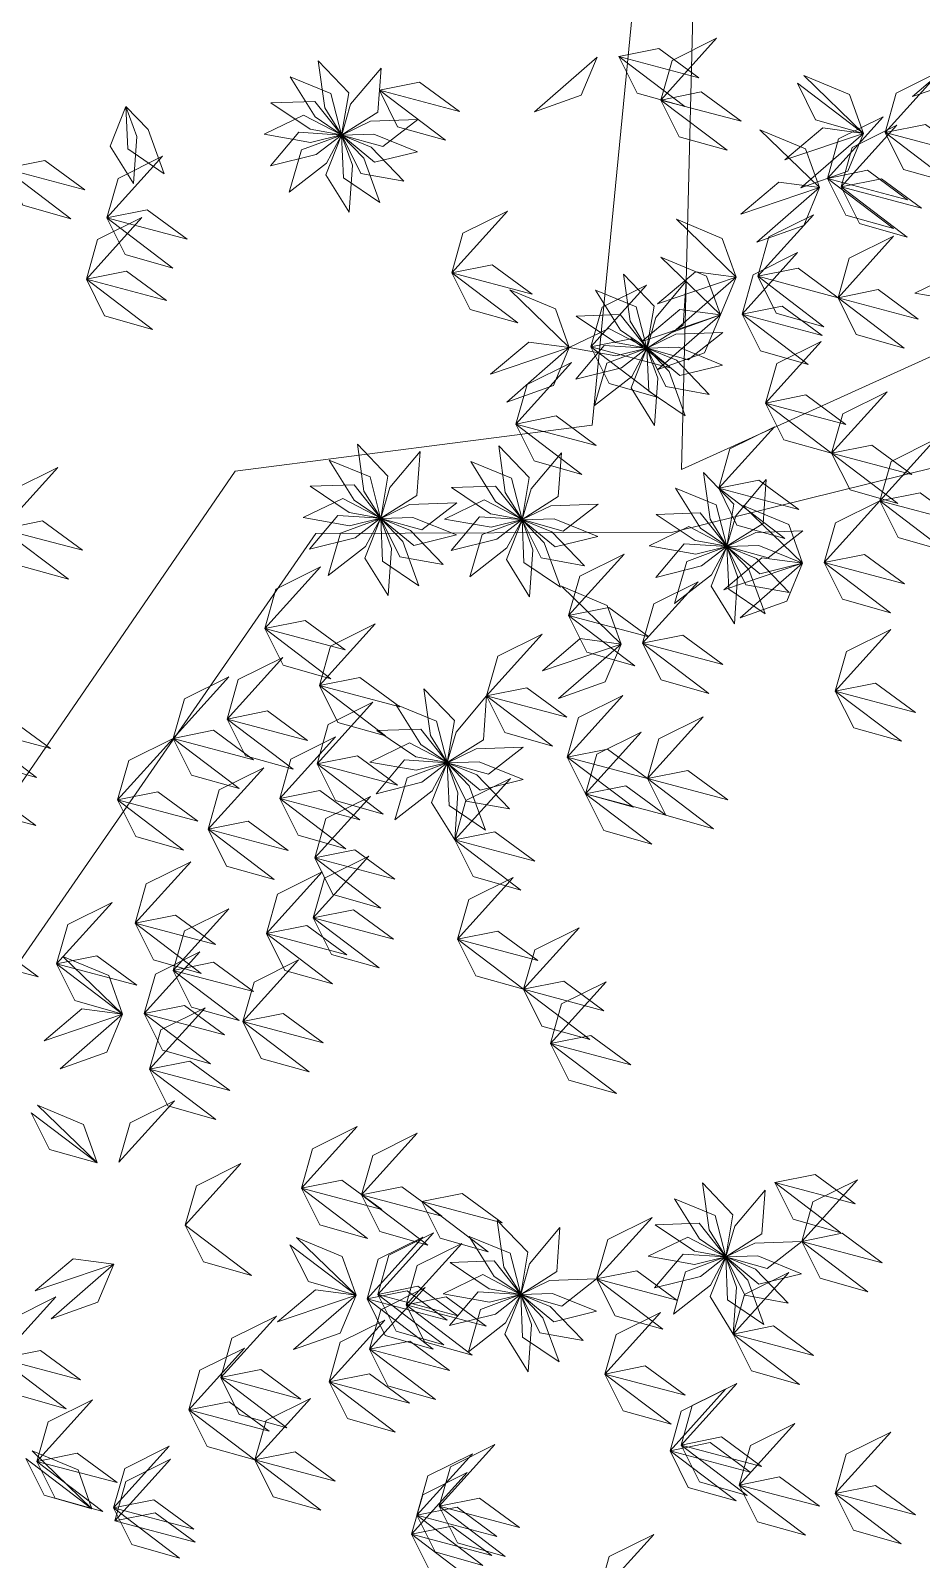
# Model space of a CAD drawing. Header units: inches. Extents: x -173 to 14008, y -3334 to 10368.
# Drawn here: x 6664.4 to 6728.7, y 8053.2 to 8163.6 of the extents above; entities that cross this region are included whole.
import ezdxf

# ---------------------------------------------------------------- set-up
doc = ezdxf.new("R2010")
doc.units = ezdxf.units.IN
doc.header["$MEASUREMENT"] = 0
doc.layers.add('ARREDAMENTO', color=8, linetype='Continuous', lineweight=18)

msp = doc.modelspace()

# ---------------------------------------------------------------- linework, layer by layer
at = {"layer": 'ARREDAMENTO', "linetype": 'Continuous', "lineweight": 0}
for points in [[(6709.29, 8179.62), (6704.95, 8135.12), (6679.17, 8131.79), (6650.32, 8089.77), (6642.01, 8069.75), (6640.76, 8060.72), (6636.25, 8058.13), (6631.74, 8058.75), (6624.63, 8063.88), (6596.79, 8092.15), (6582.53, 8112.08), (6574.04, 8140.42), (6577.19, 8159.77), (6586.09, 8193.98)], [(6730.08, 8140.37), (6711.41, 8131.92), (6712.53, 8176.41)], [(6749.89, 8017.94), (6689.24, 8028.67), (6649.84, 8046.57), (6656.78, 8086.57), (6684.99, 8127.3), (6710.78, 8127.4), (6734.62, 8133.3)]]:
    msp.add_lwpolyline(points, dxfattribs=at)
at = {"layer": 'ARREDAMENTO', "lineweight": 0}
for points in [[(6709.92, 8158.62), (6710.73, 8161.48), (6713.94, 8163.08), (6709.92, 8158.62)], [(6706.88, 8161.77), (6709.78, 8162.35), (6712.67, 8160.22), (6706.88, 8161.77)], [(6685.16, 8161.44), (6685.64, 8158.06), (6686.85, 8156.1), (6687.37, 8159.14), (6685.16, 8161.44)], [(6689.7, 8160.92), (6687.5, 8158.31), (6686.86, 8156.1), (6689.47, 8157.75), (6689.7, 8160.92)], [(6705.31, 8161.71), (6704.17, 8158.98), (6700.79, 8157.77), (6705.31, 8161.71)], [(6706.88, 8161.77), (6708.2, 8159.11), (6711.65, 8158.14), (6706.88, 8161.77)], [(6733.79, 8160.81), (6730.85, 8161.2), (6728.11, 8158.88), (6733.79, 8160.81)], [(6683.14, 8160.29), (6684.94, 8157.4), (6686.85, 8156.1), (6686.08, 8159.09), (6683.14, 8160.29)], [(6689.58, 8159.34), (6692.49, 8159.92), (6695.38, 8157.8), (6689.58, 8159.34)], [(6719.78, 8159.84), (6721.1, 8157.19), (6724.56, 8156.21), (6719.78, 8159.84)], [(6724.56, 8156.21), (6723.56, 8159.01), (6720.25, 8160.39), (6724.56, 8156.21)], [(6726.12, 8156.27), (6726.93, 8159.12), (6730.14, 8160.72), (6726.12, 8156.27)], [(6681.75, 8158.42), (6684.58, 8156.51), (6686.85, 8156.1), (6684.93, 8158.52), (6681.75, 8158.42)], [(6689.58, 8159.34), (6690.9, 8156.68), (6694.35, 8155.71), (6689.58, 8159.34)], [(6709.92, 8158.62), (6712.83, 8159.21), (6715.72, 8157.08), (6709.92, 8158.62)], [(6709.92, 8158.62), (6711.24, 8155.97), (6714.7, 8154.99), (6709.92, 8158.62)], [(6671.81, 8152.59), (6672.05, 8155.99), (6671.27, 8158.16), (6670.13, 8155.29), (6671.81, 8152.59)], [(6674.03, 8153.29), (6672.87, 8156.49), (6671.27, 8158.16), (6671.4, 8155.08), (6674.03, 8153.29)], [(6681.25, 8156.14), (6684.61, 8155.55), (6686.85, 8156.1), (6684.11, 8157.53), (6681.25, 8156.14)], [(6692.35, 8157.21), (6688.94, 8157.1), (6686.86, 8156.09), (6689.83, 8155.26), (6692.35, 8157.21)], [(6721.38, 8152.29), (6720.38, 8155.09), (6717.07, 8156.47), (6721.38, 8152.29)], [(6724.56, 8156.21), (6721.62, 8156.6), (6718.88, 8154.29), (6724.56, 8156.21)], [(6721.96, 8152.96), (6722.76, 8155.81), (6725.98, 8157.41), (6721.96, 8152.96)], [(6722.95, 8152.35), (6723.75, 8155.2), (6726.97, 8156.8), (6722.95, 8152.35)], [(6726.12, 8156.27), (6729.03, 8156.85), (6731.92, 8154.72), (6726.12, 8156.27)], [(6681.71, 8153.86), (6685.02, 8154.68), (6686.84, 8156.09), (6683.77, 8156.29), (6681.71, 8153.86)], [(6683.07, 8151.96), (6685.75, 8154.06), (6686.84, 8156.09), (6683.95, 8155.02), (6683.07, 8151.96)], [(6687.39, 8150.52), (6687.63, 8153.92), (6686.85, 8156.09), (6685.71, 8153.22), (6687.39, 8150.52)], [(6689.62, 8151.22), (6688.45, 8154.42), (6686.85, 8156.08), (6686.98, 8153), (6689.62, 8151.22)], [(6692.33, 8154.88), (6689.17, 8156.16), (6686.86, 8156.09), (6689.24, 8154.12), (6692.33, 8154.88)], [(6691.36, 8152.76), (6688.99, 8155.21), (6686.86, 8156.09), (6688.23, 8153.32), (6691.36, 8152.76)], [(6724.56, 8156.21), (6723.42, 8153.48), (6720.04, 8152.27), (6724.56, 8156.21)], [(6726.12, 8156.27), (6727.45, 8153.61), (6730.9, 8152.63), (6726.12, 8156.27)], [(6662.51, 8153.67), (6665.41, 8154.25), (6668.3, 8152.13), (6662.51, 8153.67)], [(6669.89, 8150.1), (6670.7, 8152.95), (6673.91, 8154.55), (6669.89, 8150.1)], [(6662.51, 8153.67), (6663.83, 8151.02), (6667.28, 8150.04), (6662.51, 8153.67)], [(6721.96, 8152.96), (6724.86, 8153.54), (6727.75, 8151.41), (6721.96, 8152.96)], [(6721.38, 8152.29), (6718.44, 8152.68), (6715.7, 8150.37), (6721.38, 8152.29)], [(6721.38, 8152.29), (6720.24, 8149.56), (6716.86, 8148.35), (6721.38, 8152.29)], [(6721.96, 8152.96), (6723.28, 8150.3), (6726.73, 8149.33), (6721.96, 8152.96)], [(6722.95, 8152.35), (6725.85, 8152.93), (6728.74, 8150.8), (6722.95, 8152.35)], [(6722.95, 8152.35), (6724.27, 8149.69), (6727.72, 8148.72), (6722.95, 8152.35)], [(6668.41, 8145.67), (6669.22, 8148.53), (6672.43, 8150.13), (6668.41, 8145.67)], [(6669.89, 8150.1), (6672.8, 8150.69), (6675.69, 8148.56), (6669.89, 8150.1)], [(6669.89, 8150.1), (6671.21, 8147.45), (6674.67, 8146.47), (6669.89, 8150.1)], [(6694.81, 8146.14), (6695.62, 8148.99), (6698.83, 8150.59), (6694.81, 8146.14)], [(6715.36, 8145.82), (6714.36, 8148.62), (6711.05, 8150), (6715.36, 8145.82)], [(6716.93, 8145.88), (6717.73, 8148.73), (6720.95, 8150.33), (6716.93, 8145.88)], [(6722.72, 8144.33), (6723.53, 8147.19), (6726.74, 8148.78), (6722.72, 8144.33)], [(6715.79, 8143.14), (6716.59, 8145.99), (6719.8, 8147.59), (6715.79, 8143.14)], [(6694.81, 8146.14), (6697.72, 8146.72), (6700.61, 8144.59), (6694.81, 8146.14)], [(6714.22, 8143.09), (6713.22, 8145.88), (6709.91, 8147.26), (6714.22, 8143.09)], [(6716.93, 8145.88), (6719.83, 8146.46), (6722.72, 8144.33), (6716.93, 8145.88)], [(6668.41, 8145.67), (6671.32, 8146.26), (6674.21, 8144.13), (6668.41, 8145.67)], [(6668.41, 8145.67), (6669.73, 8143.02), (6673.19, 8142.04), (6668.41, 8145.67)], [(6694.81, 8146.14), (6696.13, 8143.48), (6699.58, 8142.51), (6694.81, 8146.14)], [(6707.22, 8146.03), (6707.7, 8142.65), (6708.91, 8140.69), (6709.43, 8143.73), (6707.22, 8146.03)], [(6711.75, 8145.52), (6709.56, 8142.9), (6708.92, 8140.69), (6711.52, 8142.34), (6711.75, 8145.52)], [(6715.36, 8145.82), (6712.42, 8146.21), (6709.68, 8143.9), (6715.36, 8145.82)], [(6715.36, 8145.82), (6714.22, 8143.09), (6710.84, 8141.88), (6715.36, 8145.82)], [(6716.93, 8145.88), (6718.25, 8143.22), (6721.7, 8142.24), (6716.93, 8145.88)], [(6728.28, 8144.67), (6731.64, 8144.08), (6733.88, 8144.63), (6731.15, 8146.06), (6728.28, 8144.67)], [(6703.3, 8140.73), (6702.31, 8143.52), (6699, 8144.9), (6703.3, 8140.73)], [(6704.87, 8140.78), (6705.68, 8143.64), (6708.89, 8145.23), (6704.87, 8140.78)], [(6705.19, 8144.88), (6707, 8141.99), (6708.91, 8140.69), (6708.14, 8143.68), (6705.19, 8144.88)], [(6722.72, 8144.33), (6725.63, 8144.92), (6728.52, 8142.79), (6722.72, 8144.33)], [(6722.72, 8144.33), (6724.04, 8141.68), (6727.5, 8140.7), (6722.72, 8144.33)], [(6703.81, 8143.01), (6706.63, 8141.1), (6708.9, 8140.69), (6706.99, 8143.11), (6703.81, 8143.01)], [(6714.22, 8143.09), (6711.28, 8143.48), (6708.54, 8141.16), (6714.22, 8143.09)], [(6714.22, 8143.09), (6713.08, 8140.35), (6709.7, 8139.15), (6714.22, 8143.09)], [(6715.79, 8143.14), (6718.69, 8143.72), (6721.58, 8141.6), (6715.79, 8143.14)], [(6715.79, 8143.14), (6717.11, 8140.49), (6720.56, 8139.51), (6715.79, 8143.14)], [(6703.3, 8140.73), (6706.66, 8140.14), (6708.9, 8140.69), (6706.17, 8142.12), (6703.3, 8140.73)], [(6703.3, 8140.73), (6700.37, 8141.12), (6697.62, 8138.8), (6703.3, 8140.73)], [(6703.77, 8138.45), (6707.08, 8139.27), (6708.9, 8140.69), (6705.82, 8140.88), (6703.77, 8138.45)], [(6704.87, 8140.78), (6707.78, 8141.37), (6710.67, 8139.24), (6704.87, 8140.78)], [(6714.4, 8141.81), (6710.99, 8141.69), (6708.92, 8140.68), (6711.89, 8139.85), (6714.4, 8141.81)], [(6717.49, 8136.72), (6718.3, 8139.58), (6721.51, 8141.18), (6717.49, 8136.72)], [(6703.3, 8140.73), (6702.16, 8137.99), (6698.78, 8136.79), (6703.3, 8140.73)], [(6704.87, 8140.78), (6706.19, 8138.13), (6709.65, 8137.15), (6704.87, 8140.78)], [(6705.13, 8136.55), (6707.81, 8138.65), (6708.9, 8140.68), (6706.01, 8139.61), (6705.13, 8136.55)], [(6709.45, 8135.11), (6709.69, 8138.51), (6708.91, 8140.68), (6707.77, 8137.81), (6709.45, 8135.11)], [(6711.67, 8135.81), (6710.51, 8139.01), (6708.91, 8140.68), (6709.04, 8137.59), (6711.67, 8135.81)], [(6713.42, 8137.35), (6711.05, 8139.81), (6708.91, 8140.68), (6710.28, 8137.91), (6713.42, 8137.35)], [(6714.38, 8139.47), (6711.22, 8140.75), (6708.92, 8140.68), (6711.29, 8138.71), (6714.38, 8139.47)], [(6699.44, 8135.2), (6700.25, 8138.06), (6703.46, 8139.66), (6699.44, 8135.2)], [(6722.26, 8133.09), (6723.07, 8135.95), (6726.28, 8137.54), (6722.26, 8133.09)], [(6717.49, 8136.72), (6720.4, 8137.31), (6723.29, 8135.18), (6717.49, 8136.72)], [(6717.49, 8136.72), (6718.81, 8134.07), (6722.26, 8133.09), (6717.49, 8136.72)], [(6699.44, 8135.2), (6702.35, 8135.79), (6705.24, 8133.66), (6699.44, 8135.2)], [(6699.44, 8135.2), (6700.76, 8132.55), (6704.22, 8131.57), (6699.44, 8135.2)], [(6714.1, 8130.56), (6714.91, 8133.41), (6718.12, 8135.01), (6714.1, 8130.56)], [(6687.99, 8133.74), (6688.46, 8130.36), (6689.68, 8128.4), (6690.19, 8131.45), (6687.99, 8133.74)], [(6692.52, 8133.23), (6690.33, 8130.62), (6689.68, 8128.4), (6692.29, 8130.05), (6692.52, 8133.23)], [(6698.21, 8133.64), (6698.68, 8130.27), (6699.9, 8128.31), (6700.41, 8131.35), (6698.21, 8133.64)], [(6702.74, 8133.13), (6700.55, 8130.52), (6699.9, 8128.3), (6702.51, 8129.96), (6702.74, 8133.13)], [(6722.26, 8133.09), (6725.17, 8133.68), (6728.06, 8131.55), (6722.26, 8133.09)], [(6725.75, 8129.66), (6726.55, 8132.51), (6729.76, 8134.11), (6725.75, 8129.66)], [(6662.33, 8127.62), (6663.14, 8130.47), (6666.35, 8132.07), (6662.33, 8127.62)], [(6685.96, 8132.59), (6687.77, 8129.7), (6689.67, 8128.4), (6688.91, 8131.39), (6685.96, 8132.59)], [(6696.18, 8132.49), (6697.98, 8129.6), (6699.89, 8128.31), (6699.13, 8131.29), (6696.18, 8132.49)], [(6722.26, 8133.09), (6723.59, 8130.44), (6727.04, 8129.46), (6722.26, 8133.09)], [(6713, 8131.71), (6713.47, 8128.33), (6714.69, 8126.37), (6715.2, 8129.41), (6713, 8131.71)], [(6714.1, 8130.56), (6717.01, 8131.14), (6719.9, 8129.02), (6714.1, 8130.56)], [(6717.53, 8131.19), (6715.34, 8128.58), (6714.69, 8126.37), (6717.3, 8128.02), (6717.53, 8131.19)], [(6684.07, 8128.44), (6687.43, 8127.85), (6689.67, 8128.4), (6686.93, 8129.83), (6684.07, 8128.44)], [(6684.57, 8130.72), (6687.4, 8128.81), (6689.67, 8128.4), (6687.75, 8130.82), (6684.57, 8130.72)], [(6694.79, 8130.62), (6697.62, 8128.71), (6699.89, 8128.31), (6697.97, 8130.72), (6694.79, 8130.62)], [(6710.97, 8130.56), (6712.78, 8127.67), (6714.68, 8126.37), (6713.92, 8129.36), (6710.97, 8130.56)], [(6714.1, 8130.56), (6715.42, 8127.9), (6718.87, 8126.93), (6714.1, 8130.56)], [(6725.75, 8129.66), (6728.65, 8130.24), (6731.54, 8128.11), (6725.75, 8129.66)], [(6695.17, 8129.52), (6691.76, 8129.4), (6689.68, 8128.39), (6692.66, 8127.56), (6695.17, 8129.52)], [(6694.29, 8128.34), (6697.65, 8127.75), (6699.89, 8128.3), (6697.15, 8129.73), (6694.29, 8128.34)], [(6705.39, 8129.42), (6701.98, 8129.3), (6699.9, 8128.3), (6702.87, 8127.47), (6705.39, 8129.42)], [(6709.59, 8128.68), (6712.41, 8126.78), (6714.68, 8126.37), (6712.77, 8128.79), (6709.59, 8128.68)], [(6720.16, 8125.15), (6719.16, 8127.94), (6715.85, 8129.32), (6720.16, 8125.15)], [(6721.73, 8125.2), (6722.53, 8128.06), (6725.75, 8129.66), (6721.73, 8125.2)], [(6725.75, 8129.66), (6727.07, 8127), (6730.52, 8126.02), (6725.75, 8129.66)], [(6662.33, 8127.62), (6665.24, 8128.2), (6668.13, 8126.08), (6662.33, 8127.62)], [(6662.33, 8127.62), (6663.65, 8124.97), (6667.11, 8123.99), (6662.33, 8127.62)], [(6684.54, 8126.16), (6687.84, 8126.98), (6689.67, 8128.4), (6686.59, 8128.59), (6684.54, 8126.16)], [(6685.89, 8124.26), (6688.58, 8126.36), (6689.67, 8128.39), (6686.78, 8127.32), (6685.89, 8124.26)], [(6690.22, 8122.82), (6690.45, 8126.22), (6689.67, 8128.39), (6688.54, 8125.52), (6690.22, 8122.82)], [(6695.15, 8127.19), (6691.99, 8128.46), (6689.68, 8128.39), (6692.06, 8126.42), (6695.15, 8127.19)], [(6692.44, 8123.52), (6691.27, 8126.72), (6689.68, 8128.39), (6689.81, 8125.3), (6692.44, 8123.52)], [(6694.18, 8125.06), (6691.82, 8127.52), (6689.68, 8128.39), (6691.05, 8125.62), (6694.18, 8125.06)], [(6694.76, 8126.06), (6698.06, 8126.88), (6699.89, 8128.3), (6696.81, 8128.49), (6694.76, 8126.06)], [(6696.11, 8124.16), (6698.8, 8126.26), (6699.89, 8128.29), (6697, 8127.22), (6696.11, 8124.16)], [(6700.44, 8122.72), (6700.67, 8126.12), (6699.89, 8128.29), (6698.76, 8125.42), (6700.44, 8122.72)], [(6702.66, 8123.42), (6701.49, 8126.62), (6699.89, 8128.29), (6700.02, 8125.21), (6702.66, 8123.42)], [(6705.37, 8127.09), (6702.21, 8128.36), (6699.9, 8128.29), (6702.28, 8126.33), (6705.37, 8127.09)], [(6704.4, 8124.97), (6702.03, 8127.42), (6699.9, 8128.29), (6701.27, 8125.53), (6704.4, 8124.97)], [(6709.08, 8126.41), (6712.44, 8125.81), (6714.68, 8126.36), (6711.95, 8127.79), (6709.08, 8126.41)], [(6709.55, 8124.12), (6712.86, 8124.95), (6714.68, 8126.36), (6711.6, 8126.56), (6709.55, 8124.12)], [(6720.18, 8127.48), (6716.77, 8127.36), (6714.7, 8126.36), (6717.67, 8125.53), (6720.18, 8127.48)], [(6703.25, 8121.36), (6704.06, 8124.21), (6707.27, 8125.81), (6703.25, 8121.36)], [(6710.9, 8122.23), (6713.59, 8124.32), (6714.68, 8126.36), (6711.79, 8125.28), (6710.9, 8122.23)], [(6715.23, 8120.78), (6715.46, 8124.18), (6714.68, 8126.35), (6713.55, 8123.48), (6715.23, 8120.78)], [(6720.16, 8125.15), (6717.22, 8125.54), (6714.48, 8123.22), (6720.16, 8125.15)], [(6720.16, 8125.15), (6717, 8126.43), (6714.69, 8126.35), (6717.07, 8124.39), (6720.16, 8125.15)], [(6717.45, 8121.48), (6716.28, 8124.69), (6714.69, 8126.35), (6714.82, 8123.27), (6717.45, 8121.48)], [(6719.19, 8123.03), (6716.83, 8125.48), (6714.69, 8126.35), (6716.06, 8123.59), (6719.19, 8123.03)], [(6721.73, 8125.2), (6724.63, 8125.79), (6727.52, 8123.66), (6721.73, 8125.2)], [(6681.31, 8120.43), (6682.11, 8123.28), (6685.33, 8124.88), (6681.31, 8120.43)], [(6720.16, 8125.15), (6719.02, 8122.41), (6715.64, 8121.21), (6720.16, 8125.15)], [(6721.73, 8125.2), (6723.05, 8122.55), (6726.5, 8121.57), (6721.73, 8125.2)], [(6707.04, 8119.31), (6706.04, 8122.1), (6702.73, 8123.48), (6707.04, 8119.31)], [(6708.6, 8119.36), (6709.41, 8122.21), (6712.62, 8123.81), (6708.6, 8119.36)], [(6681.31, 8120.43), (6684.21, 8121.01), (6687.1, 8118.89), (6681.31, 8120.43)], [(6703.25, 8121.36), (6706.16, 8121.94), (6709.05, 8119.82), (6703.25, 8121.36)], [(6703.25, 8121.36), (6704.57, 8118.71), (6708.03, 8117.73), (6703.25, 8121.36)], [(6681.31, 8120.43), (6682.63, 8117.77), (6686.08, 8116.8), (6681.31, 8120.43)], [(6685.26, 8116.31), (6686.06, 8119.16), (6689.28, 8120.76), (6685.26, 8116.31)], [(6697.33, 8115.56), (6698.14, 8118.42), (6701.35, 8120.01), (6697.33, 8115.56)], [(6708.6, 8119.36), (6711.51, 8119.95), (6714.4, 8117.82), (6708.6, 8119.36)], [(6722.52, 8115.91), (6723.33, 8118.76), (6726.54, 8120.36), (6722.52, 8115.91)], [(6707.04, 8119.31), (6704.1, 8119.7), (6701.36, 8117.38), (6707.04, 8119.31)], [(6707.04, 8119.31), (6705.9, 8116.57), (6702.52, 8115.37), (6707.04, 8119.31)], [(6708.6, 8119.36), (6709.93, 8116.71), (6713.38, 8115.73), (6708.6, 8119.36)], [(6678.58, 8113.89), (6679.39, 8116.74), (6682.6, 8118.34), (6678.58, 8113.89)], [(6678.58, 8113.89), (6679.39, 8116.74), (6682.6, 8118.34), (6678.58, 8113.89)], [(6674.69, 8112.49), (6675.49, 8115.35), (6678.71, 8116.95), (6674.69, 8112.49)], [(6685.26, 8116.31), (6688.16, 8116.89), (6691.05, 8114.76), (6685.26, 8116.31)], [(6685.26, 8116.31), (6686.58, 8113.65), (6690.03, 8112.68), (6685.26, 8116.31)], [(6692.8, 8116.08), (6693.27, 8112.7), (6694.49, 8110.74), (6695, 8113.78), (6692.8, 8116.08)], [(6697.33, 8115.56), (6695.14, 8112.95), (6694.49, 8110.74), (6697.1, 8112.39), (6697.33, 8115.56)], [(6697.33, 8115.56), (6700.23, 8116.15), (6703.12, 8114.02), (6697.33, 8115.56)], [(6697.33, 8115.56), (6698.65, 8112.91), (6702.1, 8111.93), (6697.33, 8115.56)], [(6703.16, 8111.14), (6703.97, 8113.99), (6707.18, 8115.59), (6703.16, 8111.14)], [(6722.52, 8115.91), (6725.43, 8116.49), (6728.32, 8114.36), (6722.52, 8115.91)], [(6722.52, 8115.91), (6723.85, 8113.25), (6727.3, 8112.28), (6722.52, 8115.91)], [(6678.58, 8113.89), (6681.49, 8114.48), (6684.38, 8112.35), (6678.58, 8113.89)], [(6678.58, 8113.89), (6681.49, 8114.48), (6684.38, 8112.35), (6678.58, 8113.89)], [(6685.08, 8110.65), (6685.89, 8113.5), (6689.1, 8115.1), (6685.08, 8110.65)], [(6690.77, 8114.93), (6692.58, 8112.04), (6694.48, 8110.74), (6693.72, 8113.73), (6690.77, 8114.93)], [(6660.03, 8113.29), (6662.94, 8113.87), (6665.83, 8111.75), (6660.03, 8113.29)], [(6660.03, 8113.29), (6661.35, 8110.63), (6664.8, 8109.66), (6660.03, 8113.29)], [(6678.58, 8113.89), (6679.9, 8111.24), (6683.36, 8110.26), (6678.58, 8113.89)], [(6678.58, 8113.89), (6679.9, 8111.24), (6683.36, 8110.26), (6678.58, 8113.89)], [(6708.96, 8109.59), (6709.77, 8112.45), (6712.98, 8114.05), (6708.96, 8109.59)], [(6670.67, 8108.04), (6671.48, 8110.89), (6674.69, 8112.49), (6670.67, 8108.04)], [(6674.69, 8112.49), (6677.59, 8113.08), (6680.48, 8110.95), (6674.69, 8112.49)], [(6674.69, 8112.49), (6676.01, 8109.84), (6679.46, 8108.86), (6674.69, 8112.49)], [(6682.39, 8108.15), (6683.19, 8111), (6686.41, 8112.6), (6682.39, 8108.15)], [(6688.88, 8110.78), (6692.24, 8110.19), (6694.48, 8110.74), (6691.75, 8112.16), (6688.88, 8110.78)], [(6689.39, 8113.05), (6692.21, 8111.15), (6694.48, 8110.74), (6692.57, 8113.16), (6689.39, 8113.05)], [(6704.48, 8108.48), (6705.29, 8111.34), (6708.5, 8112.94), (6704.48, 8108.48)], [(6685.08, 8110.65), (6687.99, 8111.24), (6690.88, 8109.11), (6685.08, 8110.65)], [(6699.98, 8111.85), (6696.57, 8111.73), (6694.5, 8110.73), (6697.47, 8109.9), (6699.98, 8111.85)], [(6703.16, 8111.14), (6706.07, 8111.72), (6708.96, 8109.59), (6703.16, 8111.14)], [(6703.16, 8111.14), (6704.48, 8108.48), (6707.94, 8107.51), (6703.16, 8111.14)], [(6677.21, 8105.92), (6678.01, 8108.77), (6681.23, 8110.37), (6677.21, 8105.92)], [(6685.08, 8110.65), (6686.4, 8108), (6689.85, 8107.02), (6685.08, 8110.65)], [(6689.35, 8108.49), (6692.66, 8109.32), (6694.48, 8110.73), (6691.4, 8110.93), (6689.35, 8108.49)], [(6690.7, 8106.6), (6693.39, 8108.7), (6694.48, 8110.73), (6691.59, 8109.65), (6690.7, 8106.6)], [(6695.03, 8105.15), (6695.26, 8108.55), (6694.48, 8110.72), (6693.35, 8107.86), (6695.03, 8105.15)], [(6699.96, 8109.52), (6696.8, 8110.8), (6694.49, 8110.73), (6696.87, 8108.76), (6699.96, 8109.52)], [(6697.25, 8105.85), (6696.08, 8109.06), (6694.49, 8110.72), (6694.62, 8107.64), (6697.25, 8105.85)], [(6698.99, 8107.4), (6696.63, 8109.85), (6694.49, 8110.72), (6695.86, 8107.96), (6698.99, 8107.4)], [(6708.96, 8109.59), (6711.87, 8110.18), (6714.76, 8108.05), (6708.96, 8109.59)], [(6695.03, 8105.15), (6695.83, 8108.01), (6699.05, 8109.6), (6695.03, 8105.15)], [(6704.48, 8108.48), (6707.39, 8109.07), (6710.28, 8106.94), (6704.48, 8108.48)], [(6708.96, 8109.59), (6710.28, 8106.94), (6713.73, 8105.96), (6708.96, 8109.59)], [(6658.98, 8107.73), (6661.88, 8108.31), (6664.77, 8106.19), (6658.98, 8107.73)], [(6670.67, 8108.04), (6673.58, 8108.63), (6676.47, 8106.5), (6670.67, 8108.04)], [(6670.67, 8108.04), (6671.99, 8105.39), (6675.44, 8104.41), (6670.67, 8108.04)], [(6682.39, 8108.15), (6685.29, 8108.73), (6688.18, 8106.61), (6682.39, 8108.15)], [(6682.39, 8108.15), (6683.71, 8105.5), (6687.16, 8104.52), (6682.39, 8108.15)], [(6684.91, 8103.85), (6685.72, 8106.7), (6688.93, 8108.3), (6684.91, 8103.85)], [(6704.48, 8108.48), (6705.81, 8105.83), (6709.26, 8104.85), (6704.48, 8108.48)], [(6677.21, 8105.92), (6680.11, 8106.5), (6683, 8104.38), (6677.21, 8105.92)], [(6677.21, 8105.92), (6678.53, 8103.26), (6681.98, 8102.29), (6677.21, 8105.92)], [(6695.03, 8105.15), (6697.93, 8105.74), (6700.82, 8103.61), (6695.03, 8105.15)], [(6684.91, 8103.85), (6687.81, 8104.44), (6690.7, 8102.31), (6684.91, 8103.85)], [(6695.03, 8105.15), (6696.35, 8102.5), (6699.8, 8101.52), (6695.03, 8105.15)], [(6671.93, 8099.13), (6672.74, 8101.98), (6675.95, 8103.58), (6671.93, 8099.13)], [(6684.8, 8099.53), (6685.61, 8102.38), (6688.82, 8103.98), (6684.8, 8099.53)], [(6684.91, 8103.85), (6686.23, 8101.2), (6689.68, 8100.22), (6684.91, 8103.85)], [(6681.42, 8098.39), (6682.23, 8101.24), (6685.44, 8102.84), (6681.42, 8098.39)], [(6695.23, 8097.99), (6696.04, 8100.84), (6699.25, 8102.44), (6695.23, 8097.99)], [(6666.25, 8096.19), (6667.06, 8099.04), (6670.27, 8100.64), (6666.25, 8096.19)], [(6674.68, 8095.73), (6675.49, 8098.58), (6678.7, 8100.18), (6674.68, 8095.73)], [(6684.8, 8099.53), (6687.71, 8100.11), (6690.6, 8097.98), (6684.8, 8099.53)], [(6671.93, 8099.13), (6674.84, 8099.72), (6677.73, 8097.59), (6671.93, 8099.13)], [(6671.93, 8099.13), (6673.25, 8096.48), (6676.7, 8095.5), (6671.93, 8099.13)], [(6681.42, 8098.39), (6684.33, 8098.97), (6687.22, 8096.84), (6681.42, 8098.39)], [(6684.8, 8099.53), (6686.12, 8096.87), (6689.57, 8095.9), (6684.8, 8099.53)], [(6681.42, 8098.39), (6682.74, 8095.73), (6686.19, 8094.76), (6681.42, 8098.39)], [(6695.23, 8097.99), (6698.13, 8098.57), (6701.02, 8096.44), (6695.23, 8097.99)], [(6695.23, 8097.99), (6696.55, 8095.33), (6700, 8094.36), (6695.23, 8097.99)], [(6700, 8094.36), (6700.81, 8097.21), (6704.02, 8098.81), (6700, 8094.36)], [(6659.15, 8096.8), (6662.05, 8097.38), (6664.94, 8095.25), (6659.15, 8096.8)], [(6666.25, 8096.19), (6669.16, 8096.77), (6672.05, 8094.65), (6666.25, 8096.19)], [(6671.03, 8092.56), (6670.03, 8095.35), (6666.72, 8096.73), (6671.03, 8092.56)], [(6672.59, 8092.61), (6673.4, 8095.46), (6676.61, 8097.06), (6672.59, 8092.61)], [(6666.25, 8096.19), (6667.57, 8093.54), (6671.03, 8092.56), (6666.25, 8096.19)], [(6666.25, 8096.19), (6667.57, 8093.54), (6671.03, 8092.56), (6666.25, 8096.19)], [(6674.68, 8095.73), (6677.59, 8096.32), (6680.48, 8094.19), (6674.68, 8095.73)], [(6674.68, 8095.73), (6676, 8093.08), (6679.46, 8092.1), (6674.68, 8095.73)], [(6679.72, 8092.03), (6680.53, 8094.88), (6683.74, 8096.48), (6679.72, 8092.03)], [(6700, 8094.36), (6702.91, 8094.94), (6705.8, 8092.81), (6700, 8094.36)], [(6701.95, 8090.45), (6702.75, 8093.3), (6705.97, 8094.9), (6701.95, 8090.45)], [(6700, 8094.36), (6701.32, 8091.7), (6704.78, 8090.73), (6700, 8094.36)], [(6671.03, 8092.56), (6668.09, 8092.95), (6665.35, 8090.63), (6671.03, 8092.56)], [(6671.03, 8092.56), (6669.89, 8089.82), (6666.51, 8088.62), (6671.03, 8092.56)], [(6672.59, 8092.61), (6675.5, 8093.2), (6678.39, 8091.07), (6672.59, 8092.61)], [(6672.59, 8092.61), (6673.91, 8089.96), (6677.37, 8088.98), (6672.59, 8092.61)], [(6672.98, 8088.58), (6673.79, 8091.43), (6677, 8093.03), (6672.98, 8088.58)], [(6679.72, 8092.03), (6682.63, 8092.61), (6685.52, 8090.48), (6679.72, 8092.03)], [(6679.72, 8092.03), (6681.05, 8089.37), (6684.5, 8088.39), (6679.72, 8092.03)], [(6701.95, 8090.45), (6704.85, 8091.03), (6707.74, 8088.91), (6701.95, 8090.45)], [(6701.95, 8090.45), (6703.27, 8087.79), (6706.72, 8086.82), (6701.95, 8090.45)], [(6672.98, 8088.58), (6675.89, 8089.17), (6678.78, 8087.04), (6672.98, 8088.58)], [(6672.98, 8088.58), (6674.3, 8085.93), (6677.76, 8084.95), (6672.98, 8088.58)], [(6669.19, 8081.81), (6668.2, 8084.6), (6664.89, 8085.98), (6669.19, 8081.81)], [(6670.76, 8081.86), (6671.57, 8084.71), (6674.78, 8086.31), (6670.76, 8081.86)], [(6664.42, 8085.44), (6665.74, 8082.78), (6669.19, 8081.81), (6664.42, 8085.44)], [(6683.95, 8079.98), (6684.76, 8082.84), (6687.97, 8084.44), (6683.95, 8079.98)], [(6688.3, 8079.51), (6689.11, 8082.36), (6692.32, 8083.96), (6688.3, 8079.51)], [(6675.56, 8077.31), (6676.37, 8080.17), (6679.58, 8081.77), (6675.56, 8077.31)], [(6683.95, 8079.98), (6686.86, 8080.57), (6689.75, 8078.44), (6683.95, 8079.98)], [(6688.3, 8079.51), (6691.21, 8080.09), (6694.1, 8077.96), (6688.3, 8079.51)], [(6712.92, 8080.37), (6713.4, 8076.99), (6714.61, 8075.03), (6715.13, 8078.07), (6712.92, 8080.37)], [(6718.16, 8080.39), (6721.07, 8080.98), (6723.96, 8078.85), (6718.16, 8080.39)], [(6718.16, 8080.39), (6719.48, 8077.74), (6722.93, 8076.76), (6718.16, 8080.39)], [(6720.1, 8076.14), (6720.91, 8079), (6724.12, 8080.6), (6720.1, 8076.14)], [(6683.95, 8079.98), (6685.27, 8077.33), (6688.72, 8076.35), (6683.95, 8079.98)], [(6688.3, 8079.51), (6689.62, 8076.85), (6693.08, 8075.87), (6688.3, 8079.51)], [(6692.65, 8079.03), (6695.56, 8079.61), (6698.45, 8077.48), (6692.65, 8079.03)], [(6692.65, 8079.03), (6693.97, 8076.37), (6697.43, 8075.4), (6692.65, 8079.03)], [(6710.9, 8079.22), (6712.7, 8076.33), (6714.61, 8075.03), (6713.84, 8078.02), (6710.9, 8079.22)], [(6717.45, 8079.85), (6715.26, 8077.24), (6714.62, 8075.03), (6717.22, 8076.68), (6717.45, 8079.85)], [(6705.28, 8073.43), (6706.09, 8076.28), (6709.3, 8077.88), (6705.28, 8073.43)], [(6675.56, 8077.31), (6676.88, 8074.66), (6680.34, 8073.68), (6675.56, 8077.31)], [(6698.1, 8077.65), (6698.58, 8074.28), (6699.79, 8072.32), (6700.31, 8075.36), (6698.1, 8077.65)], [(6702.63, 8077.14), (6700.44, 8074.53), (6699.8, 8072.31), (6702.4, 8073.96), (6702.63, 8077.14)], [(6709.51, 8077.34), (6712.34, 8075.44), (6714.61, 8075.03), (6712.69, 8077.45), (6709.51, 8077.34)], [(6683.12, 8075.89), (6684.45, 8073.24), (6687.9, 8072.26), (6683.12, 8075.89)], [(6687.9, 8072.26), (6686.9, 8075.05), (6683.59, 8076.43), (6687.9, 8072.26)], [(6688.69, 8071.99), (6689.49, 8074.85), (6692.71, 8076.45), (6688.69, 8071.99)], [(6689.47, 8072.31), (6690.27, 8075.16), (6693.48, 8076.76), (6689.47, 8072.31)], [(6691.51, 8071.55), (6692.31, 8074.4), (6695.53, 8076), (6691.51, 8071.55)], [(6696.08, 8076.5), (6697.88, 8073.61), (6699.79, 8072.32), (6699.02, 8075.3), (6696.08, 8076.5)], [(6709.01, 8075.07), (6712.36, 8074.48), (6714.6, 8075.03), (6711.87, 8076.46), (6709.01, 8075.07)], [(6720.1, 8076.14), (6716.7, 8076.02), (6714.62, 8075.02), (6717.59, 8074.19), (6720.1, 8076.14)], [(6720.1, 8076.14), (6723.01, 8076.73), (6725.9, 8074.6), (6720.1, 8076.14)], [(6720.1, 8076.14), (6721.42, 8073.49), (6724.88, 8072.51), (6720.1, 8076.14)], [(6670.39, 8074.49), (6667.45, 8074.88), (6664.71, 8072.56), (6670.39, 8074.49)], [(6694.69, 8074.63), (6697.52, 8072.72), (6699.79, 8072.31), (6697.87, 8074.73), (6694.69, 8074.63)], [(6709.47, 8072.79), (6712.78, 8073.61), (6714.6, 8075.02), (6711.52, 8075.22), (6709.47, 8072.79)], [(6710.83, 8070.89), (6713.51, 8072.99), (6714.6, 8075.02), (6711.71, 8073.95), (6710.83, 8070.89)], [(6715.15, 8069.44), (6715.39, 8072.84), (6714.61, 8075.01), (6713.47, 8072.15), (6715.15, 8069.44)], [(6717.37, 8070.15), (6716.21, 8073.35), (6714.61, 8075.01), (6714.74, 8071.93), (6717.37, 8070.15)], [(6720.08, 8073.81), (6716.92, 8075.09), (6714.62, 8075.02), (6717, 8073.05), (6720.08, 8073.81)], [(6719.12, 8071.69), (6716.75, 8074.14), (6714.62, 8075.02), (6715.99, 8072.25), (6719.12, 8071.69)], [(6670.39, 8074.49), (6669.25, 8071.75), (6665.87, 8070.55), (6670.39, 8074.49)], [(6694.19, 8072.35), (6697.54, 8071.76), (6699.78, 8072.31), (6697.05, 8073.74), (6694.19, 8072.35)], [(6705.28, 8073.43), (6708.19, 8074.01), (6711.08, 8071.89), (6705.28, 8073.43)], [(6715.15, 8069.44), (6715.96, 8072.3), (6719.17, 8073.9), (6715.15, 8069.44)], [(6687.9, 8072.26), (6684.96, 8072.65), (6682.22, 8070.33), (6687.9, 8072.26)], [(6688.69, 8071.99), (6691.59, 8072.58), (6694.48, 8070.45), (6688.69, 8071.99)], [(6688.87, 8068.35), (6689.68, 8071.2), (6692.89, 8072.8), (6688.87, 8068.35)], [(6689.47, 8072.31), (6692.37, 8072.9), (6695.26, 8070.77), (6689.47, 8072.31)], [(6694.65, 8070.07), (6697.96, 8070.89), (6699.78, 8072.31), (6696.71, 8072.5), (6694.65, 8070.07)], [(6705.28, 8073.43), (6701.88, 8073.31), (6699.8, 8072.3), (6702.77, 8071.47), (6705.28, 8073.43)], [(6705.27, 8071.1), (6702.1, 8072.37), (6699.8, 8072.3), (6702.18, 8070.33), (6705.27, 8071.1)], [(6705.28, 8073.43), (6706.61, 8070.77), (6710.06, 8069.8), (6705.28, 8073.43)], [(6662.19, 8067.68), (6663, 8070.53), (6666.21, 8072.13), (6662.19, 8067.68)], [(6687.9, 8072.26), (6686.76, 8069.52), (6683.38, 8068.32), (6687.9, 8072.26)], [(6688.69, 8071.99), (6690.01, 8069.34), (6693.46, 8068.36), (6688.69, 8071.99)], [(6689.47, 8072.31), (6690.79, 8069.66), (6694.24, 8068.68), (6689.47, 8072.31)], [(6691.51, 8071.55), (6694.41, 8072.13), (6697.3, 8070.01), (6691.51, 8071.55)], [(6691.51, 8071.55), (6692.83, 8068.89), (6696.28, 8067.92), (6691.51, 8071.55)], [(6696.01, 8068.17), (6698.69, 8070.27), (6699.78, 8072.3), (6696.89, 8071.23), (6696.01, 8068.17)], [(6700.33, 8066.73), (6700.57, 8070.13), (6699.79, 8072.3), (6698.65, 8069.43), (6700.33, 8066.73)], [(6702.56, 8067.43), (6701.39, 8070.63), (6699.79, 8072.3), (6699.92, 8069.22), (6702.56, 8067.43)], [(6704.3, 8068.98), (6701.93, 8071.43), (6699.8, 8072.3), (6701.17, 8069.54), (6704.3, 8068.98)], [(6678.12, 8066.3), (6678.92, 8069.15), (6682.14, 8070.75), (6678.12, 8066.3)], [(6685.96, 8066), (6686.76, 8068.85), (6689.98, 8070.45), (6685.96, 8066)], [(6705.88, 8066.56), (6706.69, 8069.42), (6709.9, 8071.01), (6705.88, 8066.56)], [(6715.15, 8069.44), (6718.06, 8070.03), (6720.95, 8067.9), (6715.15, 8069.44)], [(6715.15, 8069.44), (6716.47, 8066.79), (6719.93, 8065.81), (6715.15, 8069.44)], [(6662.19, 8067.68), (6665.1, 8068.26), (6667.99, 8066.13), (6662.19, 8067.68)], [(6675.81, 8063.98), (6676.62, 8066.83), (6679.83, 8068.43), (6675.81, 8063.98)], [(6688.87, 8068.35), (6691.77, 8068.94), (6694.66, 8066.81), (6688.87, 8068.35)], [(6688.87, 8068.35), (6690.19, 8065.7), (6693.64, 8064.72), (6688.87, 8068.35)], [(6662.19, 8067.68), (6663.51, 8065.02), (6666.96, 8064.04), (6662.19, 8067.68)], [(6678.12, 8066.3), (6681.02, 8066.88), (6683.91, 8064.75), (6678.12, 8066.3)], [(6705.88, 8066.56), (6708.79, 8067.15), (6711.68, 8065.02), (6705.88, 8066.56)], [(6678.12, 8066.3), (6679.44, 8063.64), (6682.89, 8062.67), (6678.12, 8066.3)], [(6685.96, 8066), (6688.86, 8066.58), (6691.75, 8064.45), (6685.96, 8066)], [(6685.96, 8066), (6687.28, 8063.34), (6690.73, 8062.37), (6685.96, 8066)], [(6705.88, 8066.56), (6707.2, 8063.91), (6710.66, 8062.93), (6705.88, 8066.56)], [(6711.38, 8061.43), (6712.19, 8064.28), (6715.4, 8065.88), (6711.38, 8061.43)], [(6664.83, 8060.25), (6665.64, 8063.1), (6668.85, 8064.7), (6664.83, 8060.25)], [(6664.83, 8060.25), (6665.64, 8063.1), (6668.85, 8064.7), (6664.83, 8060.25)], [(6680.58, 8060.35), (6681.39, 8063.2), (6684.6, 8064.8), (6680.58, 8060.35)], [(6710.58, 8061.02), (6711.38, 8063.87), (6714.6, 8065.47), (6710.58, 8061.02)], [(6675.81, 8063.98), (6678.72, 8064.56), (6681.61, 8062.44), (6675.81, 8063.98)], [(6675.81, 8063.98), (6677.13, 8061.33), (6680.58, 8060.35), (6675.81, 8063.98)], [(6715.58, 8058.54), (6716.39, 8061.39), (6719.6, 8062.99), (6715.58, 8058.54)], [(6670.37, 8056.89), (6671.18, 8059.74), (6674.39, 8061.34), (6670.37, 8056.89)], [(6693.91, 8057.01), (6694.72, 8059.86), (6697.93, 8061.46), (6693.91, 8057.01)], [(6710.58, 8061.02), (6713.48, 8061.6), (6716.37, 8059.48), (6710.58, 8061.02)], [(6711.38, 8061.43), (6714.29, 8062.01), (6717.18, 8059.88), (6711.38, 8061.43)], [(6711.38, 8061.43), (6712.7, 8058.77), (6716.16, 8057.79), (6711.38, 8061.43)], [(6722.52, 8057.92), (6723.32, 8060.77), (6726.54, 8062.37), (6722.52, 8057.92)], [(6664.03, 8060.46), (6665.35, 8057.81), (6668.8, 8056.83), (6664.03, 8060.46)], [(6668.8, 8056.83), (6667.81, 8059.63), (6664.49, 8061.01), (6668.8, 8056.83)], [(6664.83, 8060.25), (6667.74, 8060.84), (6670.63, 8058.71), (6664.83, 8060.25)], [(6664.83, 8060.25), (6667.74, 8060.84), (6670.63, 8058.71), (6664.83, 8060.25)], [(6664.83, 8060.25), (6666.15, 8057.6), (6669.6, 8056.62), (6664.83, 8060.25)], [(6664.83, 8060.25), (6666.15, 8057.6), (6669.6, 8056.62), (6664.83, 8060.25)], [(6670.46, 8055.95), (6671.27, 8058.8), (6674.48, 8060.4), (6670.46, 8055.95)], [(6680.58, 8060.35), (6683.49, 8060.93), (6686.38, 8058.81), (6680.58, 8060.35)], [(6680.58, 8060.35), (6681.9, 8057.69), (6685.36, 8056.72), (6680.58, 8060.35)], [(6692.29, 8056.35), (6693.09, 8059.2), (6696.31, 8060.8), (6692.29, 8056.35)], [(6710.58, 8061.02), (6711.9, 8058.37), (6715.35, 8057.39), (6710.58, 8061.02)], [(6691.9, 8054.98), (6692.71, 8057.84), (6695.92, 8059.44), (6691.9, 8054.98)], [(6715.58, 8058.54), (6718.49, 8059.13), (6721.38, 8057), (6715.58, 8058.54)], [(6715.58, 8058.54), (6716.91, 8055.89), (6720.36, 8054.91), (6715.58, 8058.54)], [(6722.52, 8057.92), (6725.42, 8058.51), (6728.31, 8056.38), (6722.52, 8057.92)], [(6670.37, 8056.89), (6673.28, 8057.47), (6676.17, 8055.34), (6670.37, 8056.89)], [(6670.37, 8056.89), (6671.69, 8054.23), (6675.14, 8053.26), (6670.37, 8056.89)], [(6692.29, 8056.35), (6695.19, 8056.94), (6698.08, 8054.81), (6692.29, 8056.35)], [(6693.91, 8057.01), (6696.82, 8057.59), (6699.71, 8055.46), (6693.91, 8057.01)], [(6693.91, 8057.01), (6695.23, 8054.35), (6698.68, 8053.38), (6693.91, 8057.01)], [(6722.52, 8057.92), (6723.84, 8055.27), (6727.29, 8054.29), (6722.52, 8057.92)], [(6670.46, 8055.95), (6673.37, 8056.53), (6676.26, 8054.41), (6670.46, 8055.95)], [(6692.29, 8056.35), (6693.61, 8053.7), (6697.06, 8052.72), (6692.29, 8056.35)], [(6691.9, 8054.98), (6694.81, 8055.57), (6697.7, 8053.44), (6691.9, 8054.98)], [(6691.9, 8054.98), (6693.22, 8052.33), (6696.68, 8051.35), (6691.9, 8054.98)], [(6705.38, 8050.52), (6706.19, 8053.37), (6709.4, 8054.97), (6705.38, 8050.52)]]:
    msp.add_lwpolyline(points, dxfattribs=at)

doc.saveas('drawing.dxf')
